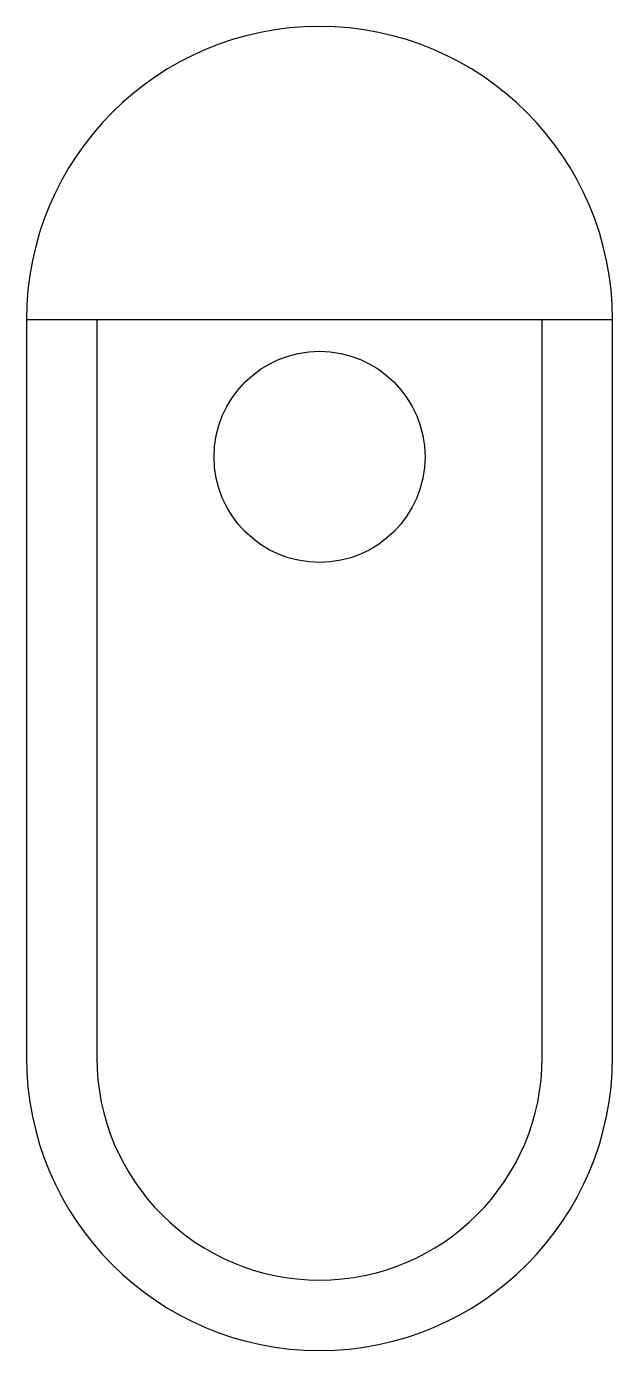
# Model space of a CAD drawing. Extents: x 42547 to 42797, y -834 to -269.
import ezdxf

# ---------------------------------------------------------------- set-up
doc = ezdxf.new("R2010")
doc.units = 0
doc.header["$MEASUREMENT"] = 0
doc.layers.add('填充', color=4, linetype='CONTINUOUS')

msp = doc.modelspace()

# ---------------------------------------------------------------- linework, layer by layer
at = {"layer": '填充', "color": 2}
for p, q in [((42576.54, -394.37), (42576.54, -708.75)), ((42766.54, -708.75), (42766.54, -394.37))]:
    msp.add_line(p, q, dxfattribs=at)
at = {"layer": '填充'}
msp.add_lwpolyline([(42796.54, -708.75), (42796.54, -394.37), (42546.54, -394.37), (42546.54, -708.75)], dxfattribs=at)
at = {"layer": '填充', "color": 2}
msp.add_circle((42671.54, -452.82), 45, dxfattribs=at)
at = {"layer": '填充'}
for centre, start, end in [((42671.54, -394.37), 0, 180), ((42671.54, -708.75), 180, 0)]:
    msp.add_arc(centre, 125, start, end, dxfattribs=at)
at = {"layer": '填充', "color": 2}
msp.add_arc((42671.54, -708.75), 95, 180, 0, dxfattribs=at)

doc.saveas('drawing.dxf')
